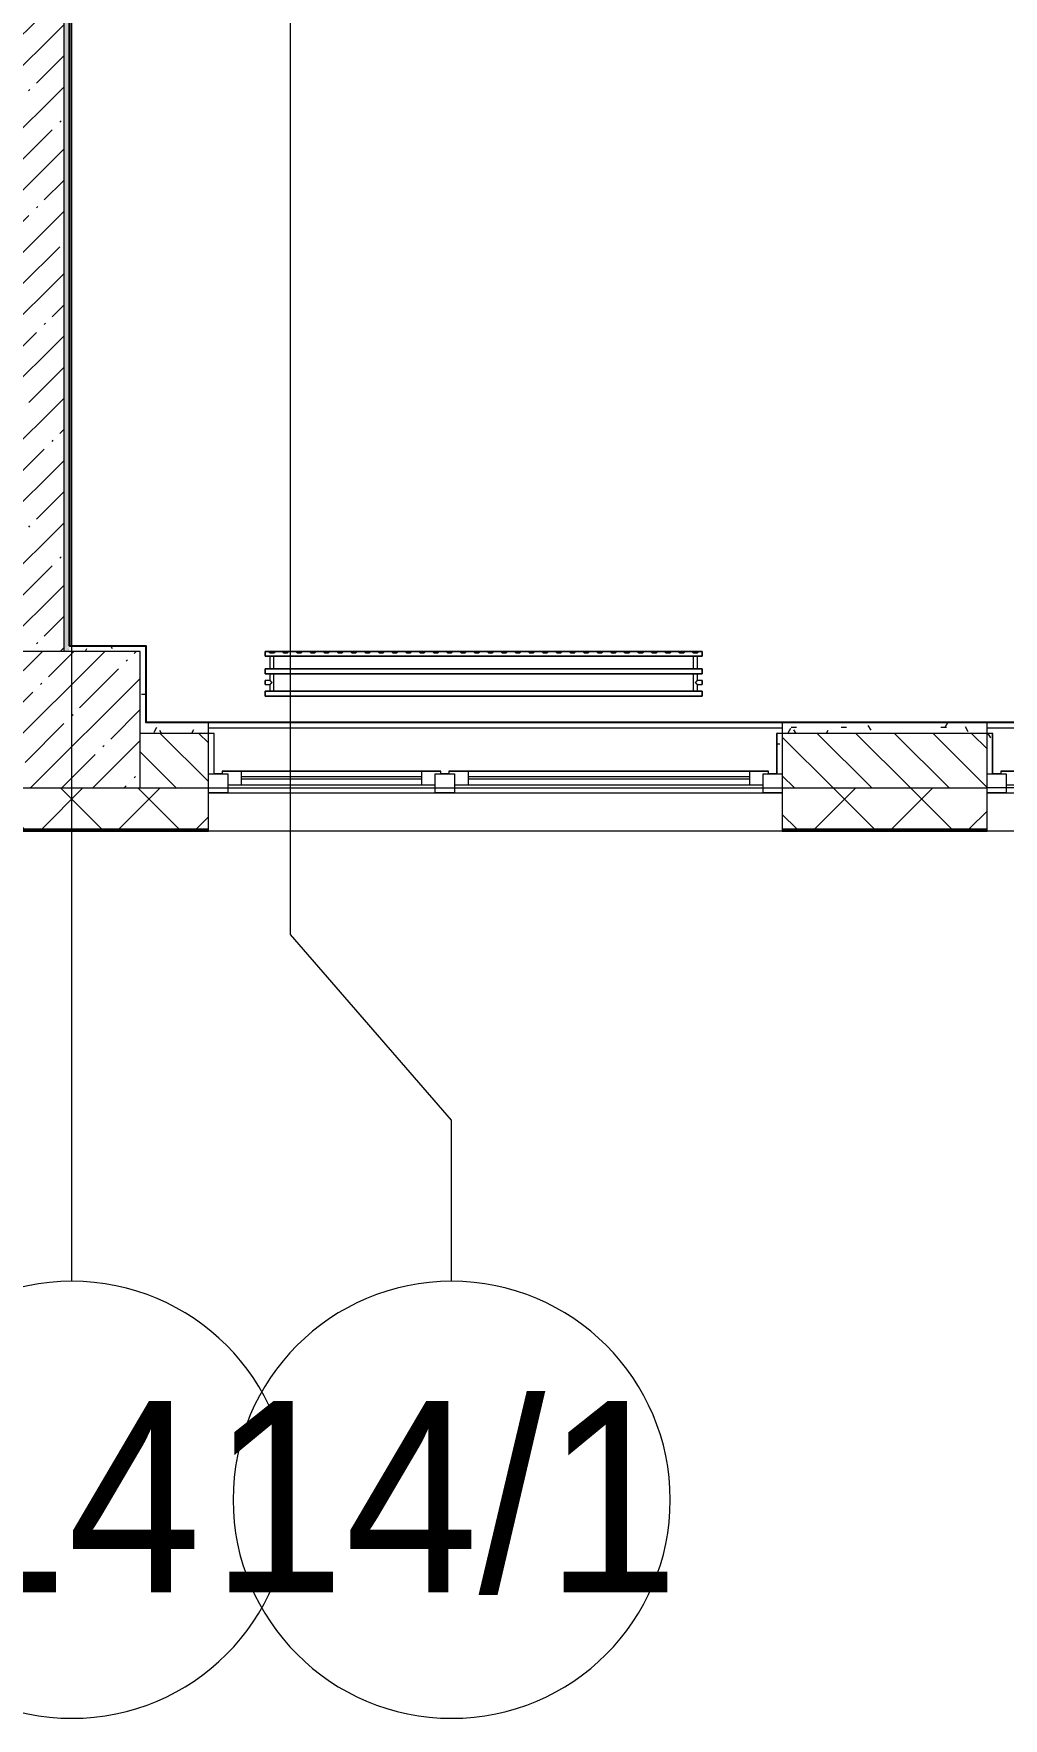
# Model space of a CAD drawing. Header units: millimetres. Extents: x -1113 to 415037, y -3642 to 354837.
# Drawn here: x 336747 to 340297, y -3506 to 2662 of the extents above; entities that cross this region are included whole.
import ezdxf

# ---------------------------------------------------------------- set-up
doc = ezdxf.new("R2010")
doc.units = ezdxf.units.MM
for name, color, linetype, lineweight in [('A-FLOR', 7, 'Continuous', 9), ('A-GLAZ', 7, 'Continuous', 9), ('A-GLAZ-1', 7, 'Continuous', 5), ('A-WALL', 7, 'Continuous', 5), ('I-WALL', 7, 'Continuous', 5), ('S-COLS', 7, 'Continuous', 9), ('S-COLS-1', 7, 'Continuous', 5), ('Оси', 7, 'Continuous', 9), ('Оси-1', 7, 'Continuous', 20)]:
    doc.layers.add(name, color=color, linetype=linetype, lineweight=lineweight)
for name, color, linetype, lineweight, true_color in [('A-WALL-1', 9, 'Continuous', 5, 0x808080), ('A-WALL-FNSH-1', 9, 'Continuous', 5, 0x808080), ('M-EQPM-1', 7, 'Continuous', 9, 0xb2b2b2)]:
    doc.layers.add(name, color=color, linetype=linetype, lineweight=lineweight, true_color=true_color)
doc.styles.add('Arial', font='arial.ttf', dxfattribs={"width": 0.9, "height": 700})
pattern_1 = [(0, (289227.4, 1e-08), (243.84, 60.96), [20.117, -162.763, 20.117, -162.763, -975.36]), (0, (289227.4, 1e-08), (243.84, 60.96), [-365.76, 20.117, -345.643, 20.117, -162.763, -426.72]), (0, (289227.4, 1e-08), (243.84, 60.96), [-914.4, 20.117, -101.803, 20.117, -284.683]), (120, (289318.84, 30.48), (-174.71291, 180.691634), [20.117, -162.763, 20.117, -162.763, -975.36]), (120, (289318.84, 30.48), (-174.71291, 180.691634), [-365.76, 20.117, -345.643, 20.117, -162.763, -426.72]), (120, (289318.84, 30.48), (-174.71291, 180.691634), [-914.4, 20.117, -101.803, 20.117, -284.683]), (240, (289349.32, 152.4), (-69.12709, -241.651634), [20.117, -162.763, 20.117, -162.763, -975.36]), (240, (289349.32, 152.4), (-69.12709, -241.651634), [-365.76, 20.117, -345.643, 20.117, -162.763, -426.72]), (240, (289349.32, 152.4), (-69.12709, -241.651634), [-914.4, 20.117, -101.803, 20.117, -284.683])]

# ---------------------------------------------------------------- blocks, each defined once
blk = doc.blocks.new('BSC_Колонна _Прямоугольная - 500х500-V520-Объем проектирования 3 этажа')
at = {"layer": 'S-COLS-1'}
h = blk.add_hatch(dxfattribs=at)
h.set_pattern_fill('FP_13', color=256, style=0, pattern_type=2)
h.set_pattern_definition([(45, (-47660, -150), (-114.04925, 114.04925), []), (45, (-47545.95, -150), (-114.04925, 114.04925), [201.613, -40.323, 6.706, -33.617])])
h.paths.add_polyline_path([(250, -250), (250, 250), (-250, 250), (-250, -250), (-167.5, -250)])
for p, q in [((250, 250), (-250, 250)), ((-250, 250), (-250, -250)), ((250, -250), (250, 250)), ((-250, -250), (250, -250))]:
    blk.add_line(p, q, dxfattribs=at)
blk = doc.blocks.new('120_Окно_СКБ_2Ст - 120_Окно_СКБ_2Ст 2100х2400 _мал створка справа_-V543-Объем проектирования 3 этажа')
at = {"layer": 'A-GLAZ'}
for p, q in [((-1050, -127), (-1050, -57)), ((-1050, -57), (-980, -57)), ((-980, -57), (-980, -127)), ((150, -127), (150, -57)), ((150, -57), (220, -57)), ((220, -57), (220, -127)), ((980, -127), (980, -57)), ((980, -57), (1050, -57)), ((1050, -57), (1050, -127)), ((150, -87), (-980, -87)), ((-980, -87), (-980, -127)), ((-930, -137), (-930, -87)), ((100, -137), (100, -87)), ((150, -127), (150, -87)), ((980, -87), (220, -87)), ((220, -87), (220, -127)), ((270, -137), (270, -87)), ((930, -137), (930, -87)), ((980, -127), (980, -87)), ((-980, -127), (-1050, -127)), ((-980, -127), (-1000, -127)), ((-1000, -127), (-1000, -137)), ((-1000, -137), (170, -137)), ((170, -137), (-1000, -137)), ((220, -127), (150, -127)), ((170, -127), (150, -127)), ((170, -137), (170, -127)), ((220, -127), (200, -127)), ((200, -127), (200, -137)), ((200, -137), (1000, -137)), ((1000, -137), (200, -137)), ((1050, -127), (980, -127)), ((1000, -127), (980, -127)), ((1000, -137), (1000, -127))]:
    blk.add_line(p, q, dxfattribs=at)
at = {"layer": 'A-GLAZ-1'}
for p, q in [((1050, -57), (-1050, -57)), ((-930, -107), (100, -107)), ((100, -117), (-930, -117)), ((270, -107), (930, -107)), ((930, -117), (270, -117)), ((-1030, -127), (-1001.9, -127)), ((170, -127), (200, -127)), ((1000, -127), (1030, -127))]:
    blk.add_line(p, q, dxfattribs=at)
blk = doc.blocks.new('120_Окно_СКБ_1Ст - 120_Окно_СКБ_1Ст 900х2500_h_-20664874-Объем проектирования 3 этажа')
at = {"layer": 'A-GLAZ'}
for p, q in [((-450, -127), (-450, -57)), ((-450, -57), (-380, -57)), ((-380, -57), (-380, -127)), ((380, -127), (380, -57)), ((380, -57), (450, -57)), ((450, -57), (450, -127)), ((380, -87), (-380, -87)), ((-380, -87), (-380, -127)), ((-330, -137), (-330, -87)), ((330, -137), (330, -87)), ((380, -127), (380, -87)), ((-380, -127), (-450, -127)), ((-380, -127), (-400, -127)), ((-400, -127), (-400, -137)), ((-400, -137), (400, -137)), ((400, -137), (-400, -137)), ((450, -127), (380, -127)), ((400, -127), (380, -127)), ((400, -137), (400, -127))]:
    blk.add_line(p, q, dxfattribs=at)
at = {"layer": 'A-GLAZ-1'}
for p, q in [((450, -57), (-450, -57)), ((-330, -107), (330, -107)), ((330, -117), (-330, -117)), ((-430, -127), (-400, -127)), ((400, -127), (430, -127))]:
    blk.add_line(p, q, dxfattribs=at)
blk = doc.blocks.new('radiator_prado_classic_z_tip_30_po exemplyaru - Classic Z Тип 30-500-V662-Объем проектирования 3 этажа')
at = {"layer": 'M-EQPM-1'}
for p, q in [((0, 228), (0, 210)), ((1600, 228), (0, 228)), ((0, 210), (0, 228)), ((0, 228), (12.5, 228)), ((0, 210), (1600, 210)), ((17.8, 210), (0, 210)), ((12.5, 228), (37.5, 228)), ((37.5, 228), (12.5, 228)), ((12.5, 228), (37.5, 228)), ((12.5, 228), (17.5, 223)), ((12.5, 228), (17.5, 223)), ((32.5, 223), (17.5, 223)), ((17.5, 223), (32.5, 223)), ((17.5, 210), (17.5, 164)), ((17.5, 210), (17.5, 164)), ((17.8, 210), (17.5, 210)), ((17.5, 210), (17.8, 210)), ((17.8, 210), (17.5, 210)), ((17.5, 210), (17.8, 210)), ((31.5, 210), (17.8, 210)), ((17.8, 210), (32.2, 210)), ((32.2, 210), (17.8, 210)), ((17.8, 210), (18.5, 210)), ((18.5, 210), (19.7, 210)), ((19.7, 210), (21.3, 210)), ((21.3, 210), (23.1, 210)), ((23.1, 210), (25, 210)), ((25, 210), (26.9, 210)), ((26.9, 210), (28.7, 210)), ((28.7, 210), (30.3, 210)), ((30.3, 210), (31.5, 210)), ((32.2, 210), (31.5, 210)), ((31.5, 210), (32.2, 210)), ((32.5, 210), (32.2, 210)), ((32.2, 210), (32.5, 210)), ((32.5, 210), (32.2, 210)), ((32.2, 210), (32.5, 210)), ((1567.8, 210), (32.2, 210)), ((32.5, 223), (37.5, 228)), ((37.5, 228), (32.5, 223)), ((32.5, 164), (32.5, 210)), ((32.5, 164), (32.5, 210)), ((37.5, 228), (62.5, 228)), ((62.5, 228), (87.5, 228)), ((87.5, 228), (62.5, 228)), ((62.5, 228), (87.5, 228)), ((62.5, 228), (67.5, 223)), ((62.5, 228), (67.5, 223)), ((82.5, 223), (67.5, 223)), ((67.5, 223), (82.5, 223)), ((82.5, 223), (87.5, 228)), ((87.5, 228), (82.5, 223)), ((87.5, 228), (112.5, 228)), ((112.5, 228), (137.5, 228)), ((137.5, 228), (112.5, 228)), ((112.5, 228), (137.5, 228)), ((112.5, 228), (117.5, 223)), ((112.5, 228), (117.5, 223)), ((132.5, 223), (117.5, 223)), ((117.5, 223), (132.5, 223)), ((132.5, 223), (137.5, 228)), ((137.5, 228), (132.5, 223)), ((137.5, 228), (162.5, 228)), ((162.5, 228), (187.5, 228)), ((187.5, 228), (162.5, 228)), ((162.5, 228), (187.5, 228)), ((162.5, 228), (167.5, 223)), ((162.5, 228), (167.5, 223)), ((182.5, 223), (167.5, 223)), ((167.5, 223), (182.5, 223)), ((182.5, 223), (187.5, 228)), ((187.5, 228), (182.5, 223)), ((187.5, 228), (212.5, 228)), ((237.5, 228), (212.5, 228)), ((212.5, 228), (237.5, 228)), ((212.5, 228), (217.5, 223)), ((212.5, 228), (217.5, 223)), ((213.3, 228), (237.5, 228)), ((232.5, 223), (217.5, 223)), ((217.5, 223), (232.5, 223)), ((232.5, 223), (237.5, 228)), ((237.5, 228), (232.5, 223)), ((237.5, 228), (262.5, 228)), ((262.5, 228), (287.5, 228)), ((287.5, 228), (262.5, 228)), ((262.5, 228), (287.5, 228)), ((262.5, 228), (267.5, 223)), ((262.5, 228), (267.5, 223)), ((282.5, 223), (267.5, 223)), ((267.5, 223), (282.5, 223)), ((282.5, 223), (287.5, 228)), ((287.5, 228), (282.5, 223)), ((287.5, 228), (312.5, 228)), ((312.5, 228), (337.5, 228)), ((337.5, 228), (312.5, 228)), ((312.5, 228), (337.5, 228)), ((312.5, 228), (317.5, 223)), ((312.5, 228), (317.5, 223)), ((332.5, 223), (317.5, 223)), ((317.5, 223), (332.5, 223)), ((332.5, 223), (337.5, 228)), ((337.5, 228), (332.5, 223)), ((337.5, 228), (362.5, 228)), ((362.5, 228), (387.5, 228)), ((387.5, 228), (362.5, 228)), ((362.5, 228), (387.5, 228)), ((362.5, 228), (367.5, 223)), ((362.5, 228), (367.5, 223)), ((382.5, 223), (367.5, 223)), ((367.5, 223), (382.5, 223)), ((382.5, 223), (387.5, 228)), ((387.5, 228), (382.5, 223)), ((387.5, 228), (412.5, 228)), ((412.5, 228), (437.5, 228)), ((437.5, 228), (412.5, 228)), ((412.5, 228), (437.5, 228)), ((412.5, 228), (417.5, 223)), ((412.5, 228), (417.5, 223)), ((432.5, 223), (417.5, 223)), ((417.5, 223), (432.5, 223)), ((432.5, 223), (437.5, 228)), ((437.5, 228), (432.5, 223)), ((437.5, 228), (462.5, 228)), ((462.5, 228), (487.5, 228)), ((487.5, 228), (462.5, 228)), ((462.5, 228), (487.5, 228)), ((462.5, 228), (467.5, 223)), ((462.5, 228), (467.5, 223)), ((482.5, 223), (467.5, 223)), ((467.5, 223), (482.5, 223)), ((482.5, 223), (487.5, 228)), ((487.5, 228), (482.5, 223)), ((487.5, 228), (512.5, 228)), ((512.5, 228), (537.5, 228)), ((537.5, 228), (512.5, 228)), ((512.5, 228), (537.5, 228)), ((512.5, 228), (517.5, 223)), ((512.5, 228), (517.5, 223)), ((532.5, 223), (517.5, 223)), ((517.5, 223), (532.5, 223)), ((532.5, 223), (537.5, 228)), ((537.5, 228), (532.5, 223)), ((537.5, 228), (562.5, 228)), ((562.5, 228), (587.5, 228)), ((587.5, 228), (562.5, 228)), ((562.5, 228), (587.5, 228)), ((562.5, 228), (567.5, 223)), ((562.5, 228), (567.5, 223)), ((582.5, 223), (567.5, 223)), ((567.5, 223), (582.5, 223)), ((582.5, 223), (587.5, 228)), ((587.5, 228), (582.5, 223)), ((587.5, 228), (612.5, 228)), ((612.5, 228), (637.5, 228)), ((637.5, 228), (612.5, 228)), ((612.5, 228), (637.5, 228)), ((612.5, 228), (617.5, 223)), ((612.5, 228), (617.5, 223)), ((632.5, 223), (617.5, 223)), ((617.5, 223), (632.5, 223)), ((632.5, 223), (637.5, 228)), ((637.5, 228), (632.5, 223)), ((637.5, 228), (662.5, 228)), ((662.5, 228), (687.5, 228)), ((687.5, 228), (662.5, 228)), ((662.5, 228), (687.5, 228)), ((662.5, 228), (667.5, 223)), ((662.5, 228), (667.5, 223)), ((682.5, 223), (667.5, 223)), ((667.5, 223), (682.5, 223)), ((682.5, 223), (687.5, 228)), ((687.5, 228), (682.5, 223)), ((687.5, 228), (712.5, 228)), ((712.5, 228), (737.5, 228)), ((737.5, 228), (712.5, 228)), ((712.5, 228), (737.5, 228)), ((712.5, 228), (717.5, 223)), ((712.5, 228), (717.5, 223)), ((732.5, 223), (717.5, 223)), ((717.5, 223), (732.5, 223)), ((732.5, 223), (737.5, 228)), ((737.5, 228), (732.5, 223)), ((737.5, 228), (762.5, 228)), ((762.5, 228), (787.5, 228)), ((787.5, 228), (762.5, 228)), ((762.5, 228), (787.5, 228)), ((762.5, 228), (767.5, 223)), ((762.5, 228), (767.5, 223)), ((782.5, 223), (767.5, 223)), ((767.5, 223), (782.5, 223)), ((782.5, 223), (787.5, 228)), ((787.5, 228), (782.5, 223)), ((787.5, 228), (812.5, 228)), ((812.5, 228), (837.5, 228)), ((837.5, 228), (812.5, 228)), ((812.5, 228), (837.5, 228)), ((812.5, 228), (817.5, 223)), ((812.5, 228), (817.5, 223)), ((832.5, 223), (817.5, 223)), ((817.5, 223), (832.5, 223)), ((832.5, 223), (837.5, 228)), ((837.5, 228), (832.5, 223)), ((837.5, 228), (862.5, 228)), ((862.5, 228), (887.5, 228)), ((887.5, 228), (862.5, 228)), ((862.5, 228), (887.5, 228)), ((862.5, 228), (867.5, 223)), ((862.5, 228), (867.5, 223)), ((882.5, 223), (867.5, 223)), ((867.5, 223), (882.5, 223)), ((882.5, 223), (887.5, 228)), ((887.5, 228), (882.5, 223)), ((887.5, 228), (912.5, 228)), ((912.5, 228), (937.5, 228)), ((937.5, 228), (912.5, 228)), ((912.5, 228), (937.5, 228)), ((912.5, 228), (917.5, 223)), ((912.5, 228), (917.5, 223)), ((932.5, 223), (917.5, 223)), ((917.5, 223), (932.5, 223)), ((932.5, 223), (937.5, 228)), ((937.5, 228), (932.5, 223)), ((937.5, 228), (962.5, 228)), ((962.5, 228), (987.5, 228)), ((987.5, 228), (962.5, 228)), ((962.5, 228), (987.5, 228)), ((962.5, 228), (967.5, 223)), ((962.5, 228), (967.5, 223)), ((982.5, 223), (967.5, 223)), ((967.5, 223), (982.5, 223)), ((982.5, 223), (987.5, 228)), ((987.5, 228), (982.5, 223)), ((987.5, 228), (1012.5, 228)), ((1012.5, 228), (1037.5, 228)), ((1037.5, 228), (1012.5, 228)), ((1012.5, 228), (1037.5, 228)), ((1012.5, 228), (1017.5, 223)), ((1012.5, 228), (1017.5, 223)), ((1032.5, 223), (1017.5, 223)), ((1017.5, 223), (1032.5, 223)), ((1032.5, 223), (1037.5, 228)), ((1037.5, 228), (1032.5, 223)), ((1037.5, 228), (1062.5, 228)), ((1062.5, 228), (1087.5, 228)), ((1087.5, 228), (1062.5, 228)), ((1062.5, 228), (1087.5, 228)), ((1062.5, 228), (1067.5, 223)), ((1062.5, 228), (1067.5, 223)), ((1082.5, 223), (1067.5, 223)), ((1067.5, 223), (1082.5, 223)), ((1082.5, 223), (1087.5, 228)), ((1087.5, 228), (1082.5, 223)), ((1087.5, 228), (1112.5, 228)), ((1112.5, 228), (1137.5, 228)), ((1137.5, 228), (1112.5, 228)), ((1112.5, 228), (1137.5, 228)), ((1112.5, 228), (1117.5, 223)), ((1112.5, 228), (1117.5, 223)), ((1132.5, 223), (1117.5, 223)), ((1117.5, 223), (1132.5, 223)), ((1132.5, 223), (1137.5, 228)), ((1137.5, 228), (1132.5, 223)), ((1137.5, 228), (1162.5, 228)), ((1162.5, 228), (1187.5, 228)), ((1187.5, 228), (1162.5, 228)), ((1162.5, 228), (1187.5, 228)), ((1162.5, 228), (1167.5, 223)), ((1162.5, 228), (1167.5, 223)), ((1182.5, 223), (1167.5, 223)), ((1167.5, 223), (1182.5, 223)), ((1182.5, 223), (1187.5, 228)), ((1187.5, 228), (1182.5, 223)), ((1187.5, 228), (1212.5, 228)), ((1212.5, 228), (1237.5, 228)), ((1237.5, 228), (1212.5, 228)), ((1212.5, 228), (1237.5, 228)), ((1212.5, 228), (1217.5, 223)), ((1212.5, 228), (1217.5, 223)), ((1232.5, 223), (1217.5, 223)), ((1217.5, 223), (1232.5, 223)), ((1232.5, 223), (1237.5, 228)), ((1237.5, 228), (1232.5, 223)), ((1237.5, 228), (1262.5, 228)), ((1262.5, 228), (1287.5, 228)), ((1287.5, 228), (1262.5, 228)), ((1262.5, 228), (1287.5, 228)), ((1262.5, 228), (1267.5, 223)), ((1262.5, 228), (1267.5, 223)), ((1282.5, 223), (1267.5, 223)), ((1267.5, 223), (1282.5, 223)), ((1282.5, 223), (1287.5, 228)), ((1287.5, 228), (1282.5, 223)), ((1287.5, 228), (1312.5, 228)), ((1312.5, 228), (1337.5, 228)), ((1337.5, 228), (1312.5, 228)), ((1312.5, 228), (1337.5, 228)), ((1312.5, 228), (1317.5, 223)), ((1312.5, 228), (1317.5, 223)), ((1332.5, 223), (1317.5, 223)), ((1317.5, 223), (1332.5, 223)), ((1332.5, 223), (1337.5, 228)), ((1337.5, 228), (1332.5, 223)), ((1337.5, 228), (1362.5, 228)), ((1362.5, 228), (1387.5, 228)), ((1387.5, 228), (1362.5, 228)), ((1362.5, 228), (1387.5, 228)), ((1362.5, 228), (1367.5, 223)), ((1362.5, 228), (1367.5, 223)), ((1382.5, 223), (1367.5, 223)), ((1367.5, 223), (1382.5, 223)), ((1382.5, 223), (1387.5, 228)), ((1387.5, 228), (1382.5, 223)), ((1387.5, 228), (1412.5, 228)), ((1412.5, 228), (1437.5, 228)), ((1437.5, 228), (1412.5, 228)), ((1412.5, 228), (1437.5, 228)), ((1412.5, 228), (1417.5, 223)), ((1412.5, 228), (1417.5, 223)), ((1432.5, 223), (1417.5, 223)), ((1417.5, 223), (1432.5, 223)), ((1432.5, 223), (1437.5, 228)), ((1437.5, 228), (1432.5, 223)), ((1437.5, 228), (1462.5, 228)), ((1462.5, 228), (1487.5, 228)), ((1487.5, 228), (1462.5, 228)), ((1462.5, 228), (1487.5, 228)), ((1462.5, 228), (1467.5, 223)), ((1462.5, 228), (1467.5, 223)), ((1482.5, 223), (1467.5, 223)), ((1467.5, 223), (1482.5, 223)), ((1482.5, 223), (1487.5, 228)), ((1487.5, 228), (1482.5, 223)), ((1487.5, 228), (1512.5, 228)), ((1512.5, 228), (1537.5, 228)), ((1537.5, 228), (1512.5, 228)), ((1512.5, 228), (1537.5, 228)), ((1512.5, 228), (1517.5, 223)), ((1512.5, 228), (1517.5, 223)), ((1532.5, 223), (1517.5, 223)), ((1517.5, 223), (1532.5, 223)), ((1532.5, 223), (1537.5, 228)), ((1537.5, 228), (1532.5, 223)), ((1537.5, 228), (1562.5, 228)), ((1562.5, 228), (1587.5, 228)), ((1587.5, 228), (1562.5, 228)), ((1562.5, 228), (1587.5, 228)), ((1562.5, 228), (1567.5, 223)), ((1562.5, 228), (1567.5, 223)), ((1582.5, 223), (1567.5, 223)), ((1567.5, 223), (1582.5, 223)), ((1567.5, 210), (1567.5, 164)), ((1567.5, 210), (1567.5, 164)), ((1567.8, 210), (1567.5, 210)), ((1567.5, 210), (1571.2, 210)), ((1567.8, 210), (1567.5, 210)), ((1567.5, 210), (1567.8, 210)), ((1573, 210), (1567.8, 210)), ((1573, 210), (1567.8, 210)), ((1567.8, 210), (1573, 210)), ((1571.2, 210), (1580.3, 210)), ((1573.1, 210), (1573, 210)), ((1573.1, 210), (1573, 210)), ((1573, 210), (1573.1, 210)), ((1582.2, 210), (1573.1, 210)), ((1582.2, 210), (1573.1, 210)), ((1573.1, 210), (1582.2, 210)), ((1580.3, 210), (1582.5, 210)), ((1582.5, 210), (1582.2, 210)), ((1582.5, 210), (1582.2, 210)), ((1582.2, 210), (1582.5, 210)), ((1600, 210), (1582.2, 210)), ((1582.5, 223), (1587.5, 228)), ((1587.5, 228), (1582.5, 223)), ((1582.5, 164), (1582.5, 210)), ((1582.5, 164), (1582.5, 210)), ((1587.5, 228), (1600, 228)), ((1600, 210), (1600, 228)), ((1600, 228), (1600, 210)), ((1600, 164), (0, 164)), ((0, 164), (0, 146)), ((0, 146), (0, 164)), ((0, 164), (17.8, 164)), ((0, 146), (1600, 146)), ((18.5, 146), (0, 146)), ((17.8, 164), (17.5, 164)), ((17.5, 164), (17.8, 164)), ((17.8, 164), (17.5, 164)), ((17.5, 164), (17.8, 164)), ((17.5, 146), (17.5, 121.5)), ((17.5, 146), (17.5, 121.5)), ((17.5, 146), (18.5, 146)), ((18.5, 146), (17.5, 146)), ((17.5, 146), (17.8, 146)), ((19.7, 146), (17.5, 146)), ((28.7, 164), (17.8, 164)), ((17.8, 164), (32.2, 164)), ((32.2, 164), (17.8, 164)), ((17.8, 164), (18.5, 164)), ((17.8, 146), (18.5, 146)), ((18.5, 164), (31.5, 164)), ((18.5, 146), (19.7, 146)), ((32.2, 146), (18.5, 146)), ((18.5, 146), (32.2, 146)), ((19.7, 146), (32.2, 146)), ((32.5, 146), (19.7, 146)), ((31.5, 164), (28.7, 164)), ((32.2, 164), (31.5, 164)), ((31.5, 164), (32.5, 164)), ((32.5, 164), (32.2, 164)), ((32.2, 164), (32.5, 164)), ((32.5, 164), (32.2, 164)), ((32.2, 164), (1567.8, 164)), ((32.2, 146), (32.5, 146)), ((32.5, 146), (32.2, 146)), ((32.2, 146), (32.5, 146)), ((1567.8, 146), (32.2, 146)), ((32.5, 82), (32.5, 146)), ((32.5, 82), (32.5, 146)), ((1567.8, 164), (1567.5, 164)), ((1567.5, 164), (1568.5, 164)), ((1567.8, 164), (1567.5, 164)), ((1567.5, 164), (1567.8, 164)), ((1567.5, 146), (1567.5, 82)), ((1567.5, 146), (1567.5, 82)), ((1567.5, 146), (1567.8, 146)), ((1575, 146), (1567.5, 146)), ((1567.5, 146), (1567.8, 146)), ((1567.8, 146), (1567.5, 146)), ((1573, 164), (1567.8, 164)), ((1573, 164), (1567.8, 164)), ((1567.8, 164), (1573, 164)), ((1567.8, 146), (1573, 146)), ((1567.8, 146), (1573, 146)), ((1573, 146), (1567.8, 146)), ((1568.5, 164), (1582.5, 164)), ((1573.1, 164), (1573, 164)), ((1573.1, 164), (1573, 164)), ((1573, 164), (1573.1, 164)), ((1573, 146), (1573.1, 146)), ((1573, 146), (1573.1, 146)), ((1573.1, 146), (1573, 146)), ((1582.2, 164), (1573.1, 164)), ((1582.2, 164), (1573.1, 164)), ((1573.1, 164), (1582.2, 164)), ((1573.1, 146), (1581.5, 146)), ((1573.1, 146), (1581.5, 146)), ((1581.5, 146), (1573.1, 146)), ((1582.2, 146), (1575, 146)), ((1581.5, 146), (1582.5, 146)), ((1581.5, 146), (1582.5, 146)), ((1582.5, 146), (1581.5, 146)), ((1600, 146), (1581.5, 146)), ((1582.5, 164), (1582.2, 164)), ((1582.5, 164), (1582.2, 164)), ((1582.2, 164), (1582.5, 164)), ((1582.2, 164), (1600, 164)), ((1582.5, 146), (1582.2, 146)), ((1582.5, 121.5), (1582.5, 146)), ((1582.5, 121.5), (1582.5, 146)), ((1600, 146), (1600, 164)), ((1600, 164), (1600, 146)), ((17.5, 121.5), (0, 121.5)), ((17.5, 121.5), (0, 121.5)), ((0, 121.5), (0, 120.5)), ((0, 106.5), (0, 121.5)), ((0, 120.5), (0, 119.3)), ((0, 120.5), (0, 119.3)), ((0, 114), (0, 120.5)), ((0, 120.5), (0, 120.5)), ((0, 119.3), (0, 117.7)), ((0, 119.3), (0, 117.7)), ((0, 117.7), (0, 114)), ((0, 117.7), (0, 115.9)), ((0, 115.9), (0, 114)), ((0, 114), (0, 112.1)), ((0, 114), (0, 110.2)), ((0, 107.5), (0, 114)), ((0, 112.1), (0, 110.2)), ((0, 110.2), (0, 108.7)), ((0, 110.2), (0, 108.7)), ((0, 108.7), (0, 107.5)), ((0, 108.7), (0, 107.5)), ((0, 107.5), (0, 106.5)), ((0, 107.5), (0, 107.5)), ((0, 106.5), (17.5, 106.5)), ((0, 106.5), (17.5, 106.5)), ((1600, 82), (0, 82)), ((0, 82), (0, 64)), ((0, 64), (0, 82)), ((0, 82), (18.5, 82)), ((1600, 64), (0, 64)), ((0, 64), (1600, 64)), ((17.5, 106.5), (17.5, 82)), ((17.5, 106.5), (17.5, 82)), ((18.5, 82), (17.5, 82)), ((17.5, 82), (17.8, 82)), ((17.8, 82), (17.5, 82)), ((17.5, 82), (28.7, 82)), ((17.8, 82), (18.5, 82)), ((18.5, 82), (17.8, 82)), ((32.2, 82), (18.5, 82)), ((18.5, 82), (32.2, 82)), ((32.2, 82), (18.5, 82)), ((28.7, 82), (31.5, 82)), ((31.5, 82), (32.5, 82)), ((32.5, 82), (32.2, 82)), ((32.2, 82), (32.5, 82)), ((32.5, 82), (32.2, 82)), ((32.2, 82), (1567.8, 82)), ((1567.8, 82), (1567.5, 82)), ((1567.5, 82), (1571.2, 82)), ((1567.8, 82), (1567.5, 82)), ((1567.5, 82), (1567.8, 82)), ((1581.5, 82), (1567.8, 82)), ((1581.5, 82), (1567.8, 82)), ((1567.8, 82), (1581.5, 82)), ((1571.2, 82), (1582.5, 82)), ((1582.2, 82), (1581.5, 82)), ((1582.5, 82), (1581.5, 82)), ((1581.5, 82), (1582.5, 82)), ((1581.5, 82), (1600, 82)), ((1582.5, 82), (1582.2, 82)), ((1600, 121.5), (1582.5, 121.5)), ((1600, 121.5), (1582.5, 121.5)), ((1582.5, 82), (1582.5, 106.5)), ((1582.5, 106.5), (1600, 106.5)), ((1582.5, 82), (1582.5, 106.5)), ((1582.5, 106.5), (1600, 106.5)), ((1600, 121.5), (1600, 106.5)), ((1600, 120.5), (1600, 121.5)), ((1600, 121.5), (1600, 120.5)), ((1600, 120.5), (1600, 121.5)), ((1600, 110.2), (1600, 120.5)), ((1600, 120.5), (1600, 107.5)), ((1600, 107.5), (1600, 120.5)), ((1600, 107.5), (1600, 110.2)), ((1600, 106.5), (1600, 107.5)), ((1600, 107.5), (1600, 106.5)), ((1600, 106.5), (1600, 107.5)), ((1600, 64), (1600, 82)), ((1600, 82), (1600, 64))]:
    blk.add_line(p, q, dxfattribs=at)
for points, knots in [([(18.5, 120.5), (18.4, 120.6), (18.3, 120.7), (18.1, 120.9), (17.9, 121.1), (17.8, 121.2), (17.7, 121.3), (17.5, 121.5), (17.5, 121.5), (17.5, 121.5)], [0.7142857, 0.7142857, 0.7142857, 0.7142857, 0.75, 0.7857143, 0.8214286, 0.8571429, 0.8928571, 0.9285714, 1, 1, 1, 1]), ([(17.5, 121.5), (17.5, 121.5), (17.5, 121.5), (17.7, 121.3), (17.8, 121.2), (17.9, 121.1), (18.1, 120.9), (18.3, 120.7), (18.4, 120.6), (18.5, 120.5)], [0, 0, 0, 0, 0.0714286, 0.1071429, 0.1428571, 0.1785714, 0.2142857, 0.25, 0.2857143, 0.2857143, 0.2857143, 0.2857143]), ([(17.5, 121.5), (17.5, 121.5), (17.5, 121.5), (17.7, 121.3), (17.8, 121.2), (17.9, 121.1), (18.1, 120.9), (18.3, 120.7), (18.4, 120.6), (18.5, 120.5)], [0, 0, 0, 0, 0.0714286, 0.1071429, 0.1428571, 0.1785714, 0.2142857, 0.25, 0.2857143, 0.2857143, 0.2857143, 0.2857143]), ([(25, 114), (24.5, 114.5), (23.6, 115.4), (22.4, 116.6), (21.6, 117.4), (21.1, 117.9), (20.8, 118.2), (20.5, 118.5), (20.2, 118.8), (19.8, 119.1), (19.6, 119.4), (19.3, 119.7), (19, 120), (18.7, 120.3), (18.5, 120.5), (18.3, 120.7), (18.1, 120.9), (17.9, 121.1), (17.8, 121.2), (17.7, 121.3), (17.5, 121.5), (17.5, 121.5), (17.5, 121.5)], [0, 0, 0, 0, 0.142857, 0.285714, 0.357143, 0.392857, 0.428571, 0.464286, 0.5, 0.535714, 0.571429, 0.607143, 0.642857, 0.678571, 0.714286, 0.75, 0.785714, 0.821429, 0.857143, 0.892857, 0.928571, 1, 1, 1, 1]), ([(17.5, 106.5), (17.5, 106.5), (17.5, 106.5), (17.7, 106.7), (17.8, 106.8), (17.9, 106.9), (18.1, 107.1), (18.3, 107.3), (18.5, 107.5), (18.7, 107.7), (19, 108), (19.3, 108.3), (19.6, 108.6), (19.8, 108.9), (20.3, 109.3), (20.7, 109.7), (21.1, 110.1), (21.6, 110.6), (22.4, 111.4), (23.6, 112.6), (24.5, 113.5), (25, 114)], [0, 0, 0, 0, 0.071429, 0.107143, 0.142857, 0.178571, 0.214286, 0.25, 0.285714, 0.321429, 0.357143, 0.392857, 0.428571, 0.464286, 0.5, 0.571429, 0.607143, 0.642857, 0.714286, 0.857143, 1, 1, 1, 1]), ([(17.5, 106.5), (17.5, 106.5), (17.5, 106.5), (17.7, 106.7), (17.8, 106.8), (17.9, 106.9), (18.1, 107.1), (18.3, 107.3), (18.4, 107.4), (18.5, 107.5)], [0, 0, 0, 0, 0.0714286, 0.1071429, 0.1428571, 0.1785714, 0.2142857, 0.25, 0.2857143, 0.2857143, 0.2857143, 0.2857143]), ([(18.5, 107.5), (18.4, 107.4), (18.3, 107.3), (18.1, 107.1), (17.9, 106.9), (17.8, 106.8), (17.7, 106.7), (17.5, 106.5), (17.5, 106.5), (17.5, 106.5)], [0.7142857, 0.7142857, 0.7142857, 0.7142857, 0.75, 0.7857143, 0.8214286, 0.8571429, 0.8928571, 0.9285714, 1, 1, 1, 1]), ([(18.5, 107.5), (18.4, 107.4), (18.3, 107.3), (18.1, 107.1), (17.9, 106.9), (17.8, 106.8), (17.7, 106.7), (17.5, 106.5), (17.5, 106.5), (17.5, 106.5)], [0.7142857, 0.7142857, 0.7142857, 0.7142857, 0.75, 0.7857143, 0.8214286, 0.8571429, 0.8928571, 0.9285714, 1, 1, 1, 1]), ([(22.1, 116.9), (21.9, 117.1), (21.6, 117.4), (21.1, 117.9), (20.8, 118.2), (20.5, 118.5), (20.2, 118.8), (19.9, 119.2), (19.7, 119.3), (19.6, 119.4)], [0.2857143, 0.2857143, 0.2857143, 0.2857143, 0.3571429, 0.3928571, 0.4285714, 0.4642857, 0.5, 0.5357143, 0.5714286, 0.5714286, 0.5714286, 0.5714286]), ([(19.6, 119.4), (19.7, 119.3), (19.9, 119.2), (20.3, 118.7), (20.7, 118.3), (21.1, 117.9), (21.6, 117.4), (21.9, 117.1), (22.1, 116.9)], [0.4285714, 0.4285714, 0.4285714, 0.4285714, 0.4642857, 0.5, 0.5714286, 0.6071429, 0.6428571, 0.7142857, 0.7142857, 0.7142857, 0.7142857]), ([(19.6, 119.4), (19.7, 119.3), (19.8, 119.1), (20.3, 118.7), (20.7, 118.3), (21.1, 117.9), (21.6, 117.4), (21.9, 117.1), (22.1, 116.9)], [0.4285714, 0.4285714, 0.4285714, 0.4285714, 0.4642857, 0.5, 0.5714286, 0.6071429, 0.6428571, 0.7142857, 0.7142857, 0.7142857, 0.7142857]), ([(19.6, 108.6), (19.7, 108.7), (19.9, 108.8), (20.3, 109.3), (20.7, 109.7), (21.1, 110.1), (21.6, 110.6), (21.9, 110.9), (22.1, 111.1)], [0.4285714, 0.4285714, 0.4285714, 0.4285714, 0.4642857, 0.5, 0.5714286, 0.6071429, 0.6428571, 0.7142857, 0.7142857, 0.7142857, 0.7142857]), ([(22.1, 111.1), (21.9, 110.9), (21.6, 110.6), (21.1, 110.1), (20.8, 109.8), (20.5, 109.5), (20.2, 109.2), (19.9, 108.8), (19.7, 108.7), (19.6, 108.6)], [0.2857143, 0.2857143, 0.2857143, 0.2857143, 0.3571429, 0.3928571, 0.4285714, 0.4642857, 0.5, 0.5357143, 0.5714286, 0.5714286, 0.5714286, 0.5714286]), ([(22.1, 111.1), (21.9, 110.9), (21.6, 110.6), (21.1, 110.1), (20.8, 109.8), (20.5, 109.5), (20.2, 109.2), (19.8, 108.9), (19.7, 108.7), (19.6, 108.6)], [0.2857143, 0.2857143, 0.2857143, 0.2857143, 0.3571429, 0.3928571, 0.4285714, 0.4642857, 0.5, 0.5357143, 0.5714286, 0.5714286, 0.5714286, 0.5714286]), ([(1575, 114), (1575.5, 114.5), (1576.4, 115.4), (1577.6, 116.6), (1578.4, 117.4), (1578.9, 117.9), (1579.2, 118.2), (1579.5, 118.5), (1579.8, 118.8), (1580.1, 119.2), (1580.4, 119.4), (1580.7, 119.7), (1581, 120), (1581.3, 120.3), (1581.5, 120.5), (1581.7, 120.7), (1581.9, 120.9), (1582.1, 121.1), (1582.2, 121.2), (1582.3, 121.3), (1582.5, 121.5), (1582.5, 121.5), (1582.5, 121.5)], [0, 0, 0, 0, 0.142857, 0.285714, 0.357143, 0.392857, 0.428571, 0.464286, 0.5, 0.535714, 0.571429, 0.607143, 0.642857, 0.678571, 0.714286, 0.75, 0.785714, 0.821429, 0.857143, 0.892857, 0.928571, 1, 1, 1, 1]), ([(1582.5, 106.5), (1582.5, 106.5), (1582.5, 106.5), (1582.3, 106.7), (1582.2, 106.8), (1582.1, 106.9), (1581.9, 107.1), (1581.7, 107.3), (1581.5, 107.5), (1581.3, 107.7), (1581, 108), (1580.7, 108.3), (1580.4, 108.6), (1580.1, 108.8), (1579.7, 109.3), (1579.3, 109.7), (1578.9, 110.1), (1578.4, 110.6), (1577.6, 111.4), (1576.4, 112.6), (1575.5, 113.5), (1575, 114)], [0, 0, 0, 0, 0.071429, 0.107143, 0.142857, 0.178571, 0.214286, 0.25, 0.285714, 0.321429, 0.357143, 0.392857, 0.428571, 0.464286, 0.5, 0.571429, 0.607143, 0.642857, 0.714286, 0.857143, 1, 1, 1, 1]), ([(1580.4, 119.4), (1580.3, 119.3), (1580.1, 119.2), (1579.7, 118.7), (1579.3, 118.3), (1578.9, 117.9), (1578.4, 117.4), (1578.1, 117.1), (1577.9, 116.9)], [0.4285714, 0.4285714, 0.4285714, 0.4285714, 0.4642857, 0.5, 0.5714286, 0.6071429, 0.6428571, 0.7142857, 0.7142857, 0.7142857, 0.7142857]), ([(1580.4, 119.4), (1580.3, 119.3), (1580.1, 119.2), (1579.7, 118.7), (1579.3, 118.3), (1578.9, 117.9), (1578.4, 117.4), (1578.1, 117.1), (1577.9, 116.9)], [0.4285714, 0.4285714, 0.4285714, 0.4285714, 0.4642857, 0.5, 0.5714286, 0.6071429, 0.6428571, 0.7142857, 0.7142857, 0.7142857, 0.7142857]), ([(1577.9, 116.9), (1578.1, 117.1), (1578.4, 117.4), (1578.9, 117.9), (1579.2, 118.2), (1579.5, 118.5), (1579.8, 118.8), (1580.1, 119.2), (1580.3, 119.3), (1580.4, 119.4)], [0.2857143, 0.2857143, 0.2857143, 0.2857143, 0.3571429, 0.3928571, 0.4285714, 0.4642857, 0.5, 0.5357143, 0.5714286, 0.5714286, 0.5714286, 0.5714286]), ([(1577.9, 111.1), (1578.1, 110.9), (1578.4, 110.6), (1578.9, 110.1), (1579.2, 109.8), (1579.5, 109.5), (1579.8, 109.2), (1580.1, 108.8), (1580.3, 108.7), (1580.4, 108.6)], [0.2857143, 0.2857143, 0.2857143, 0.2857143, 0.3571429, 0.3928571, 0.4285714, 0.4642857, 0.5, 0.5357143, 0.5714286, 0.5714286, 0.5714286, 0.5714286]), ([(1577.9, 111.1), (1578.1, 110.9), (1578.4, 110.6), (1578.9, 110.1), (1579.2, 109.8), (1579.5, 109.5), (1579.8, 109.2), (1580.1, 108.8), (1580.3, 108.7), (1580.4, 108.6)], [0.2857143, 0.2857143, 0.2857143, 0.2857143, 0.3571429, 0.3928571, 0.4285714, 0.4642857, 0.5, 0.5357143, 0.5714286, 0.5714286, 0.5714286, 0.5714286]), ([(1580.4, 108.6), (1580.3, 108.7), (1580.1, 108.8), (1579.7, 109.3), (1579.3, 109.7), (1578.9, 110.1), (1578.4, 110.6), (1578.1, 110.9), (1577.9, 111.1)], [0.4285714, 0.4285714, 0.4285714, 0.4285714, 0.4642857, 0.5, 0.5714286, 0.6071429, 0.6428571, 0.7142857, 0.7142857, 0.7142857, 0.7142857]), ([(1582.5, 121.5), (1582.5, 121.5), (1582.5, 121.5), (1582.3, 121.3), (1582.2, 121.2), (1582.1, 121.1), (1581.9, 120.9), (1581.7, 120.7), (1581.6, 120.6), (1581.5, 120.5)], [0, 0, 0, 0, 0.0714286, 0.1071429, 0.1428571, 0.1785714, 0.2142857, 0.25, 0.2857143, 0.2857143, 0.2857143, 0.2857143]), ([(1582.5, 121.5), (1582.5, 121.5), (1582.5, 121.5), (1582.3, 121.3), (1582.2, 121.2), (1582.1, 121.1), (1581.9, 120.9), (1581.7, 120.7), (1581.6, 120.6), (1581.5, 120.5)], [0, 0, 0, 0, 0.0714286, 0.1071429, 0.1428571, 0.1785714, 0.2142857, 0.25, 0.2857143, 0.2857143, 0.2857143, 0.2857143]), ([(1581.5, 120.5), (1581.6, 120.6), (1581.7, 120.7), (1581.9, 120.9), (1582.1, 121.1), (1582.2, 121.2), (1582.3, 121.3), (1582.5, 121.5), (1582.5, 121.5), (1582.5, 121.5)], [0.7142857, 0.7142857, 0.7142857, 0.7142857, 0.75, 0.7857143, 0.8214286, 0.8571429, 0.8928571, 0.9285714, 1, 1, 1, 1]), ([(1581.5, 107.5), (1581.6, 107.4), (1581.7, 107.3), (1581.9, 107.1), (1582.1, 106.9), (1582.2, 106.8), (1582.3, 106.7), (1582.5, 106.5), (1582.5, 106.5), (1582.5, 106.5)], [0.7142857, 0.7142857, 0.7142857, 0.7142857, 0.75, 0.7857143, 0.8214286, 0.8571429, 0.8928571, 0.9285714, 1, 1, 1, 1]), ([(1581.5, 107.5), (1581.6, 107.4), (1581.7, 107.3), (1581.9, 107.1), (1582.1, 106.9), (1582.2, 106.8), (1582.3, 106.7), (1582.5, 106.5), (1582.5, 106.5), (1582.5, 106.5)], [0.7142857, 0.7142857, 0.7142857, 0.7142857, 0.75, 0.7857143, 0.8214286, 0.8571429, 0.8928571, 0.9285714, 1, 1, 1, 1]), ([(1582.5, 106.5), (1582.5, 106.5), (1582.5, 106.5), (1582.3, 106.7), (1582.2, 106.8), (1582.1, 106.9), (1581.9, 107.1), (1581.7, 107.3), (1581.6, 107.4), (1581.5, 107.5)], [0, 0, 0, 0, 0.0714286, 0.1071429, 0.1428571, 0.1785714, 0.2142857, 0.25, 0.2857143, 0.2857143, 0.2857143, 0.2857143])]:
    blk.add_open_spline(points, degree=3, knots=knots, dxfattribs=at)
for points in [[(19.6, 119.4), (19.5, 119.5), (19.3, 119.7), (19, 120), (18.7, 120.3), (18.6, 120.4), (18.5, 120.5)], [(18.5, 120.5), (18.6, 120.4), (18.7, 120.3), (19, 120), (19.3, 119.7), (19.5, 119.5), (19.6, 119.4)], [(18.5, 120.5), (18.6, 120.4), (18.7, 120.3), (19, 120), (19.3, 119.7), (19.5, 119.5), (19.6, 119.4)], [(18.5, 107.5), (18.6, 107.6), (18.7, 107.7), (19, 108), (19.3, 108.3), (19.5, 108.5), (19.6, 108.6)], [(19.6, 108.6), (19.5, 108.5), (19.3, 108.3), (19, 108), (18.7, 107.7), (18.6, 107.6), (18.5, 107.5)], [(19.6, 108.6), (19.5, 108.5), (19.3, 108.3), (19, 108), (18.7, 107.7), (18.6, 107.6), (18.5, 107.5)], [(25, 114), (24.5, 114.5), (23.6, 115.4), (22.6, 116.4), (22.1, 116.9)], [(22.1, 116.9), (22.6, 116.4), (23.6, 115.4), (24.5, 114.5), (25, 114)], [(22.1, 116.9), (22.6, 116.4), (23.1, 115.9), (23.6, 115.4)], [(22.1, 111.1), (22.6, 111.6), (23.6, 112.6), (24.5, 113.5), (25, 114)], [(23.6, 112.6), (23.1, 112.1), (22.6, 111.6), (22.1, 111.1)], [(23.6, 112.6), (23.1, 112.1), (22.6, 111.6), (22.1, 111.1)], [(23.6, 115.4), (24, 115), (24.5, 114.5), (25, 114)], [(25, 114), (24.5, 113.5), (24, 113), (23.6, 112.6)], [(25, 114), (24.5, 113.5), (24, 113), (23.6, 112.6)], [(1577.9, 116.9), (1577.4, 116.4), (1576.4, 115.4), (1575.5, 114.5), (1575, 114)], [(1577.9, 116.9), (1577.4, 116.4), (1576.4, 115.4), (1575.5, 114.5), (1575, 114)], [(1575, 114), (1575.5, 114.5), (1576.4, 115.4), (1577.4, 116.4), (1577.9, 116.9)], [(1575, 114), (1575.5, 113.5), (1576.4, 112.6), (1577.4, 111.6), (1577.9, 111.1)], [(1575, 114), (1575.5, 113.5), (1576.4, 112.6), (1577.4, 111.6), (1577.9, 111.1)], [(1577.9, 111.1), (1577.4, 111.6), (1576.4, 112.6), (1575.5, 113.5), (1575, 114)], [(1581.5, 120.5), (1581.4, 120.4), (1581.3, 120.3), (1581, 120), (1580.7, 119.7), (1580.5, 119.5), (1580.4, 119.4)], [(1581.5, 120.5), (1581.4, 120.4), (1581.3, 120.3), (1581, 120), (1580.7, 119.7), (1580.5, 119.5), (1580.4, 119.4)], [(1580.4, 119.4), (1580.5, 119.5), (1580.7, 119.7), (1581, 120), (1581.3, 120.3), (1581.4, 120.4), (1581.5, 120.5)], [(1580.4, 108.6), (1580.5, 108.5), (1580.7, 108.3), (1581, 108), (1581.3, 107.7), (1581.4, 107.6), (1581.5, 107.5)], [(1580.4, 108.6), (1580.5, 108.5), (1580.7, 108.3), (1581, 108), (1581.3, 107.7), (1581.4, 107.6), (1581.5, 107.5)], [(1581.5, 107.5), (1581.4, 107.6), (1581.3, 107.7), (1581, 108), (1580.7, 108.3), (1580.5, 108.5), (1580.4, 108.6)]]:
    blk.add_open_spline(points, degree=3, dxfattribs=at)
blk = doc.blocks.new('Ось сетки - D8-29747960-Объем проектирования 3 этажа')
at = {"layer": 'Оси-1'}
for start, end in [(360, 180), (180, 360)]:
    blk.add_arc((0, 0), 4, start, end, dxfattribs=at)

msp = doc.modelspace()

# ---------------------------------------------------------------- hatches: boundary and pattern name
at = {"layer": 'A-WALL'}
h = msp.add_hatch(dxfattribs=at)
h.set_pattern_fill('FP_2', color=256, style=0, pattern_type=2)
h.set_pattern_definition([(135, (289227.4, 1e-08), (-70.71068, -70.71068), [])])
h.paths.add_polyline_path([(354546.2, -100), (354637.4, -100), (354637.4, 100), (354387.4, 100), (354387.4, -100), (354528.3, -100)])
h.paths.add_polyline_path([(341887.4, -100), (341886.8, 100), (341637.4, 100), (341637.4, -100), (341886.8, -100)])
h.paths.add_polyline_path([(340237.4, -100), (340237.4, 100), (339487.4, 100), (339487.4, -100), (339983.2, -100)])
h.paths.add_polyline_path([(343987.4, -100), (344737.4, -100), (344737.4, 100), (343987.4, 100)])
h.paths.add_polyline_path([(352937.4, -100), (353487.4, -100), (353487.4, 100), (352937.4, 100)])
h.paths.add_polyline_path([(350837.4, -100), (350837.4, 100), (350637.4, 100), (350637.4, -100)])
h.paths.add_polyline_path([(330987.4, -100), (330987.4, 100), (330367.4, 100), (330367.4, -100)])
h.paths.add_polyline_path([(332137.4, -100), (332137.4, 100), (331887.4, 100), (331887.4, -100)])
h.paths.add_polyline_path([(347037.4, -100), (347037.4, 100), (346137.4, 100), (346137.4, -100), (346509.9, -100)])
h.paths.add_polyline_path([(332637.4, -100), (333537.4, -100), (333537.4, 100), (332637.4, 100), (332637.4, 94.8)])
h.paths.add_polyline_path([(337137.4, -100), (337387.4, -100), (337387.4, 100), (337137.4, 100)])
h.paths.add_polyline_path([(327767.4, -100), (327767.4, 100), (327717.4, 100), (327717.4, -100)])
h.paths.add_polyline_path([(327217.4, -100), (327217.4, 100), (326650.4, 100), (326650.4, -100), (326929.9, -100)])
h.paths.add_polyline_path([(325197.4, -100), (325750.4, -100), (325750.4, 100), (325197.4, 100), (325197.4, -48)])
h.paths.add_polyline_path([(315637.1, -100), (315637.1, 100), (315387.4, 100), (315387.4, -100)])
h.paths.add_polyline_path([(308587.4, -100), (309937.4, -100), (309937.4, 100), (308587.4, 100), (308587.4, -13.9)])
h.paths.add_polyline_path([(311737.4, -100), (311937.4, -100), (311937.4, 100), (311737.4, 100), (311737.4, -91.9)])
h.paths.add_polyline_path([(319037.1, -100), (319210.2, -100), (319210.2, 100), (319037.1, 100), (319037.1, -70.1)])
h.paths.add_polyline_path([(320110.2, -100), (321337.4, -100), (321337.4, 100), (320110.2, 100), (320110.2, -45.7)])
h.paths.add_polyline_path([(323097.4, -100), (323097.4, 100), (322837.4, 100), (322837.4, -100), (322857.4, -100)])
h.paths.add_polyline_path([(314787.4, -100), (314787.4, 100), (314037.4, 100), (314037.4, -100)])
h.paths.add_polyline_path([(311137.4, -100), (311137.4, 100), (310837.4, 100), (310837.4, -100)])
h.paths.add_polyline_path([(304087.4, -100), (304837.4, -100), (304837.4, 100), (304087.4, 100)])
h.paths.add_polyline_path([(305887.4, -100), (305887.4, 100), (305737.4, 100), (305737.4, -100)])
h.paths.add_polyline_path([(299587.1, -100), (300337.4, -100), (300337.4, 100), (299587.1, 100)])
h.paths.add_polyline_path([(301367.4, -100), (301387.4, -100), (301387.4, 100), (301237.4, 100), (301237.4, -100)])
h.paths.add_polyline_path([(296472.2, -100), (296887.4, -100), (296887.4, 100), (296057.4, 100), (296057.4, -100)])
h = msp.add_hatch(dxfattribs=at)
h.set_pattern_fill('FP_24', color=256, style=0, pattern_type=2)
h.set_pattern_definition([(45, (289227.4, 1e-08), (-141.42136, 141.42136), []), (135, (289227.4, 1e-08), (-141.42136, -141.42136), [])])
h.paths.add_polyline_path([(343987.4, -250), (344737.4, -250), (344737.4, -100), (343987.4, -100), (343987.4, -118)])
h.paths.add_polyline_path([(345854.5, -250), (345854.5, -100), (345637.4, -100), (345637.4, -250)])
h.paths.add_polyline_path([(336719.9, -250), (337387.4, -250), (337387.4, -100), (336637.4, -100), (336637.4, -250)])
h.paths.add_polyline_path([(339487.4, -250), (340237.4, -250), (340237.4, -100), (339487.4, -100), (339487.4, -118)])
h.paths.add_polyline_path([(341137.4, -250), (341887.4, -250), (341886.8, -100), (341137.4, -100)])
h.paths.add_polyline_path([(332637.4, -250), (333537.4, -250), (333537.4, -100), (331887.4, -100), (331887.4, -250), (332368.8, -250)])
h.paths.add_polyline_path([(327497.4, -250), (328267.4, -250), (328267.4, -100), (326650.4, -100), (326650.4, -250), (327217.4, -250)])
h.paths.add_polyline_path([(330367.4, -250), (330987.4, -250), (330987.4, -100), (330367.4, -100), (330367.4, -118)])
h.paths.add_polyline_path([(322837.4, -250), (323097.4, -250), (323097.4, -100), (322237.4, -100), (322237.4, -250), (322578.8, -250)])
h.paths.add_polyline_path([(325298.2, -250), (325750.4, -250), (325750.4, -100), (325197.4, -100), (325197.4, -250)])
h.paths.add_polyline_path([(320110.2, -250), (321337.4, -250), (321337.4, -100), (320110.2, -100)])
h.paths.add_polyline_path([(319210.2, -250), (319210.2, -100), (318437.1, -100), (318437.1, -250), (319037.1, -250)])
h.paths.add_polyline_path([(311701, -250), (311937.4, -250), (311937.4, -100), (310837.4, -100), (310837.4, -250), (311137.4, -250)])
h.paths.add_polyline_path([(314037.4, -250), (315637.1, -250), (315637.1, -100), (314037.4, -100), (314037.4, -148.7)])
h.paths.add_polyline_path([(305737.4, -250), (306487.4, -250), (306487.4, -100), (305737.4, -100)])
h.paths.add_polyline_path([(309937.4, -250), (309937.4, -100), (308587.4, -100), (308587.4, -250)])
h.paths.add_polyline_path([(299735.5, -250), (300337.4, -250), (300337.4, -100), (299587.1, -100), (299587.1, -250)])
h.paths.add_polyline_path([(301387.4, -250), (301987.4, -250), (301987.4, -100), (301237.4, -100), (301237.4, -250)])
h.paths.add_polyline_path([(304837.4, -250), (304837.4, -100), (304087.4, -100), (304087.4, -250)])
h.paths.add_polyline_path([(296472.2, -250), (297487.1, -250), (297487.1, -100), (296057.4, -100), (296057.4, -250)])
h.paths.add_polyline_path([(289323.8, -250), (292957.4, -250), (292957.4, -100), (288967.4, -100), (288967.4, -250), (289117.4, -250)])
at = {"layer": 'I-WALL'}
h = msp.add_hatch(dxfattribs=at)
h.set_pattern_fill('FP_1', color=256, style=0, pattern_type=2)
h.set_pattern_definition([(45, (289227.4, 1e-08), (-114.04925, 114.04925), []), (45, (289341.45, 1e-08), (-114.04925, 114.04925), [201.612, -40.322, 6.706, -33.617])])
h.paths.add_polyline_path([(336637.4, 400), (336857.4, 400), (336857.3, 7400), (336637.4, 7400), (336637.4, 797.2)])
h = msp.add_hatch(dxfattribs=at)
h.set_pattern_fill('FP_191', color=256, style=0, pattern_type=2)
h.set_pattern_definition(pattern_1)
h.paths.add_polyline_path([(336857.4, 400), (336877.4, 423.6), (336877.4, 7380), (336857.4, 7380), (336857.4, 420)])
h.paths.add_polyline_path([(336877.4, 400), (336877.4, 420), (336857.4, 400)])
h = msp.add_hatch(dxfattribs=at)
h.set_pattern_fill('FP_191', color=256, style=0, pattern_type=2)
h.set_pattern_definition(pattern_1)
h.paths.add_polyline_path([(336877.4, 400), (337157.4, 400), (337157.4, 420), (336877.4, 420)])
h = msp.add_hatch(dxfattribs=at)
h.set_pattern_fill('FP_191', color=256, style=0, pattern_type=2)
h.set_pattern_definition(pattern_1)
h.paths.add_polyline_path([(337157.4, 100), (337157.4, 140), (337137.4, 100)])
h.paths.add_polyline_path([(337137.4, 100), (337157.4, 141), (337157.4, 400), (337137.4, 400), (337137.4, 117.4)])
h = msp.add_hatch(dxfattribs=at)
h.set_pattern_fill('FP_191', color=256, style=0, pattern_type=2)
h.set_pattern_definition(pattern_1)
h.paths.add_polyline_path([(340237.4, 100), (340237.4, 140), (339487.4, 140), (339487.4, 100), (339983.2, 100)])
h.paths.add_polyline_path([(337157.4, 100), (337387.4, 100), (337387.4, 140), (337157.4, 140), (337157.4, 114.3)])
h = msp.add_hatch(dxfattribs=at)
h.set_pattern_fill('FP_191', color=256, style=0, pattern_type=2)
h.set_pattern_definition(pattern_1)
h.paths.add_polyline_path([(339487.4, -48), (339487.4, 100), (339467.4, 98.9), (339467.4, -48)])
h = msp.add_hatch(dxfattribs=at)
h.set_pattern_fill('FP_191', color=256, style=0, pattern_type=2)
h.set_pattern_definition(pattern_1)
h.paths.add_polyline_path([(340257.4, -48), (340257.4, 100), (340237.4, 100), (340237.4, -48)])

# ---------------------------------------------------------------- linework, layer by layer
at = {"flags": 128}
msp.add_lwpolyline([(345616.4, 141), (345616.4, 420.5), (345767.1, 420.5), (345767.1, 7049), (344429.4, 7049), (344429.4, 7652), (342945.4, 7652), (342945.4, 7049), (341116.4, 7049), (341116.4, 7679), (337158.4, 7679), (337158.4, 7379), (336878.4, 7379), (336878.4, 421), (337158.4, 421), (337158.4, 141), (341116.4, 141), (341116.4, 421), (341658.4, 421), (341658.4, 141)], close=True, dxfattribs=at)
at = {"layer": 'A-FLOR'}
for p, q in [((336877.4, 421), (336877.4, 7380)), ((337157.4, 420), (336877.4, 420)), ((337157.4, 270.6), (337157.4, 420)), ((341117.4, 140), (337157.4, 140))]:
    msp.add_line(p, q, dxfattribs=at)
at = {"layer": 'A-WALL'}
for p, q in [((336857.4, 7400), (336857.4, 400)), ((336877.4, 420), (336877.4, 421)), ((337157.4, 270.6), (337157.4, 140)), ((337407.4, 100), (337137.4, 100)), ((337137.4, -100), (340237.4, -100)), ((336637.4, -250), (337387.4, -250)), ((336637.4, -253), (337387.4, -253)), ((339487.4, -258), (337387.4, -258)), ((339487.4, -250), (340237.4, -250)), ((339487.4, -253), (340237.4, -253)), ((341137.4, -258), (340237.4, -258))]:
    msp.add_line(p, q, dxfattribs=at)
at = {"layer": 'A-WALL-1'}
for p, q in [((337387.4, -250), (337387.4, 140)), ((339487.4, 140), (339487.4, -250)), ((340237.4, -250), (340237.4, 140)), ((337407.4, -48), (337407.4, 100)), ((340257.4, 100), (339467.4, 100)), ((339467.4, 100), (339467.4, -48)), ((340257.4, -48), (340257.4, 100)), ((337387.4, -48), (337407.4, -48)), ((339467.4, -48), (339487.4, -48)), ((340237.4, -48), (340257.4, -48))]:
    msp.add_line(p, q, dxfattribs=at)
at = {"layer": 'A-WALL-FNSH-1'}
for p, q in [((336878.4, 421), (336878.4, 7379)), ((337158.4, 421), (336878.4, 421)), ((337158.4, 141), (337158.4, 421)), ((337387.4, 141), (337158.4, 141)), ((337387.4, 140), (337387.4, 141)), ((340237.4, 141), (339487.4, 141)), ((339487.4, 141), (339487.4, 140)), ((340237.4, 140), (340237.4, 141)), ((337408.4, 100), (337407.4, 100)), ((337408.4, -48), (337408.4, 100)), ((339467.4, 100), (339466.4, 100)), ((339466.4, 100), (339466.4, -48)), ((340258.4, 100), (340257.4, 100)), ((340258.4, -48), (340258.4, 100)), ((337407.4, -48), (337408.4, -48)), ((339466.4, -48), (339467.4, -48)), ((340257.4, -48), (340258.4, -48)), ((336637.4, -258), (337387.4, -258)), ((337387.4, -258), (337387.4, -250)), ((339487.4, -250), (339487.4, -258)), ((339487.4, -258), (340237.4, -258)), ((340237.4, -258), (340237.4, -250))]:
    msp.add_line(p, q, dxfattribs=at)
at = {"layer": 'I-WALL'}
for p, q in [((337387.4, 141), (339487.4, 141)), ((340237.4, 141), (341117.4, 141)), ((337387.4, 120), (339487.4, 120)), ((340237.4, 120), (341137.4, 120)), ((341137.4, -100), (340237.4, -100))]:
    msp.add_line(p, q, dxfattribs=at)
at = {"layer": 'Оси'}
for points in [[(336887.4, -1906.3), (336887.4, 3093.7), (336887.4, 22398.1), (336887.4, 27398.1)], [(338277.3, -1906.3), (338277.3, -1316.3), (337687.4, -636.3), (337687.4, 4363.7), (337687.4, 22398.1), (337687.4, 27398.1)]]:
    msp.add_lwpolyline(points, dxfattribs=at)

# ---------------------------------------------------------------- block references
at = {"layer": 'A-GLAZ', "color": 3, "rotation": 180}
for name, p in [('120_Окно_СКБ_2Ст - 120_Окно_СКБ_2Ст 2100х2400 _мал створка справа_-V543-Объем проектирования 3 этажа', (338437.4, -175)), ('120_Окно_СКБ_1Ст - 120_Окно_СКБ_1Ст 900х2500_h_-20664874-Объем проектирования 3 этажа', (340687.4, -175))]:
    msp.add_blockref(name, p, dxfattribs=at)
at = {"layer": 'M-EQPM-1'}
msp.add_blockref('radiator_prado_classic_z_tip_30_po exemplyaru - Classic Z Тип 30-500-V662-Объем проектирования 3 этажа', (337594.4, 172), dxfattribs=at)
at = {"layer": 'S-COLS'}
msp.add_blockref('BSC_Колонна _Прямоугольная - 500х500-V520-Объем проектирования 3 этажа', (336887.4, 150), dxfattribs=at)
at = {"layer": 'Оси-1', "xscale": 199.9999999999999, "yscale": 199.9999999999999, "zscale": 199.9999999999999}
for p in [(336887.4, -2706.3), (338277.3, -2706.3)]:
    msp.add_blockref('Ось сетки - D8-29747960-Объем проектирования 3 этажа', p, dxfattribs=at)

# ---------------------------------------------------------------- texts
at = {"layer": 'Оси', "char_height": 700, "attachment_point": 1, "style": 'Arial'}
for s, insert, width in [('14/1', (337396.8, -2345), 2121.265), ('14', (336382.2, -2345), 1212.151)]:
    msp.add_mtext(s, dxfattribs=dict(at, insert=insert, width=width))

doc.saveas('drawing.dxf')
